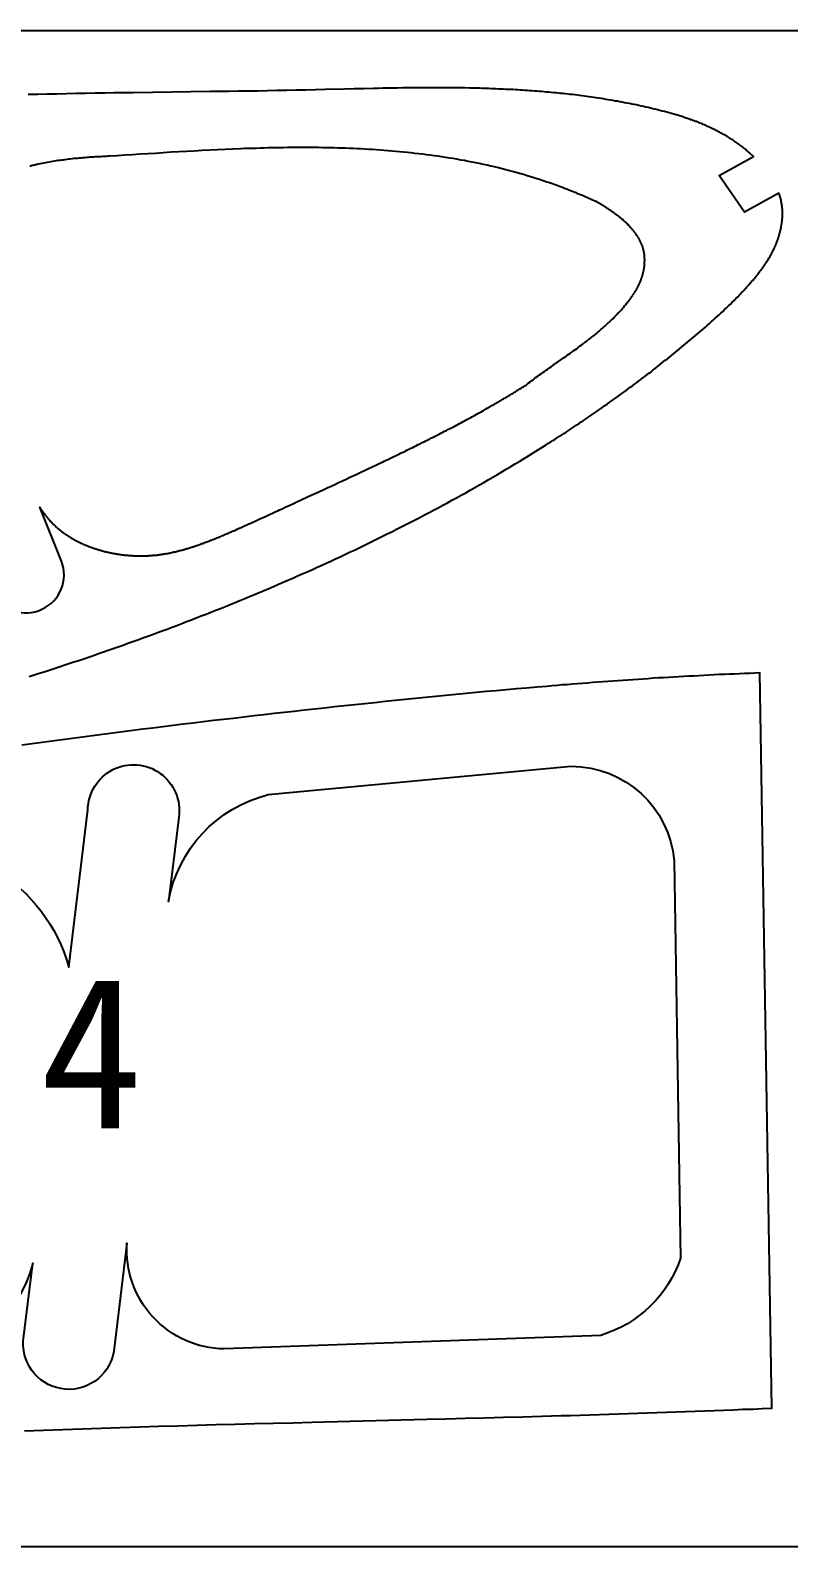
# Model space of a CAD drawing. Header units: millimetres. Extents: x 100 to 1723, y 75 to 1130.
# Drawn here: x 718.1 to 768.1, y 443.8 to 543.8 of the extents above; entities that cross this region are included whole.
import ezdxf

# ---------------------------------------------------------------- set-up
doc = ezdxf.new("R2010")
doc.units = ezdxf.units.MM
doc.layers.add('1.5mm轻木', color=30, linetype='Continuous')
doc.styles.add('样式_4', font='txt', dxfattribs={"height": 10})

msp = doc.modelspace()

# ---------------------------------------------------------------- linework, layer by layer
msp.add_lwpolyline([(1101.18, 543.81), (1100.7, 443.81), (100.7, 443.81), (100.7, 543.81), (1100.7, 543.81)])
at = {"layer": '1.5mm轻木', "lineweight": 25}
for points in [[(718.01, 501.2), (718.34, 501.3), (718.67, 501.41), (719, 501.51), (719.32, 501.62), (719.65, 501.73), (719.98, 501.83), (720.3, 501.94), (720.63, 502.05), (720.96, 502.16), (721.28, 502.26), (721.61, 502.37), (721.93, 502.48), (722.26, 502.59), (722.58, 502.71), (722.91, 502.82), (723.23, 502.93), (723.56, 503.04), (723.88, 503.16), (724.21, 503.27), (724.53, 503.39), (724.86, 503.5), (725.18, 503.62), (725.5, 503.74), (725.83, 503.85), (726.15, 503.97), (726.47, 504.09), (726.79, 504.21), (727.12, 504.33), (727.44, 504.45), (727.76, 504.57), (728.08, 504.69), (728.4, 504.82), (728.72, 504.94), (729.04, 505.06), (729.36, 505.19), (729.68, 505.31), (730, 505.44), (730.32, 505.57), (730.64, 505.69), (730.96, 505.82), (731.28, 505.95), (731.6, 506.08), (731.92, 506.21), (732.24, 506.34), (732.56, 506.47), (732.87, 506.6), (733.19, 506.74), (733.51, 506.87), (733.82, 507), (734.14, 507.14), (734.46, 507.28), (734.77, 507.41), (735.09, 507.55), (735.4, 507.69), (735.72, 507.83), (736.03, 507.96), (736.35, 508.1), (736.66, 508.24), (736.98, 508.39), (737.29, 508.53), (737.6, 508.67), (737.92, 508.81), (738.23, 508.96), (738.54, 509.1), (738.85, 509.25), (739.16, 509.4), (739.47, 509.54), (739.79, 509.69), (740.1, 509.84), (740.41, 509.99), (740.72, 510.14), (741.02, 510.29), (741.33, 510.45), (741.64, 510.6), (741.95, 510.75), (742.26, 510.91), (742.56, 511.06), (742.87, 511.22), (743.18, 511.38), (743.48, 511.53), (743.79, 511.69), (744.09, 511.85), (744.4, 512.01), (744.7, 512.17), (745.01, 512.33), (745.31, 512.5), (745.61, 512.66), (745.91, 512.83), (746.22, 512.99), (746.52, 513.16), (746.82, 513.32), (747.12, 513.49), (747.42, 513.66), (747.72, 513.83), (748.02, 514), (748.31, 514.17), (748.61, 514.34), (748.91, 514.52), (749.21, 514.69), (749.5, 514.87), (749.8, 515.04), (750.09, 515.22), (750.39, 515.4), (750.68, 515.58), (750.97, 515.76), (751.27, 515.94), (751.56, 516.12), (751.85, 516.3), (752.14, 516.48), (752.29, 516.58), (752.43, 516.67), (752.58, 516.76), (752.72, 516.85), (752.87, 516.95), (753.01, 517.04), (753.16, 517.13), (753.3, 517.23), (753.44, 517.32), (753.59, 517.41), (753.73, 517.51), (753.87, 517.6), (754.02, 517.7), (754.16, 517.79), (754.3, 517.89), (754.45, 517.99), (754.59, 518.08), (754.73, 518.18), (754.87, 518.28), (755.02, 518.37), (755.16, 518.47), (755.3, 518.57), (755.44, 518.66), (755.58, 518.76), (755.72, 518.86), (755.86, 518.96), (756.01, 519.06), (756.15, 519.16), (756.29, 519.26), (756.43, 519.36), (756.57, 519.46), (756.71, 519.56), (756.85, 519.66), (756.98, 519.76), (757.12, 519.86), (757.26, 519.96), (757.4, 520.06), (757.54, 520.16), (757.68, 520.27), (757.82, 520.37), (757.95, 520.47), (758.09, 520.57), (758.23, 520.68), (758.37, 520.78), (758.5, 520.89), (758.64, 520.99), (758.78, 521.09), (758.91, 521.2), (759.05, 521.3), (759.18, 521.41), (759.32, 521.51), (759.45, 521.62), (759.59, 521.73), (759.73, 521.83), (759.86, 521.94), (759.99, 522.05), (760.13, 522.15), (760.26, 522.26), (760.4, 522.37), (760.53, 522.48), (760.66, 522.59), (760.8, 522.69), (760.93, 522.8), (761.06, 522.91), (761.2, 523.02), (761.33, 523.13), (761.46, 523.24), (761.59, 523.35), (761.73, 523.46), (761.86, 523.57), (761.99, 523.68), (762.12, 523.79), (762.25, 523.91), (762.38, 524.02), (762.51, 524.13), (762.64, 524.24), (762.77, 524.36), (762.9, 524.47), (763.03, 524.59), (763.16, 524.7), (763.28, 524.82), (763.41, 524.93), (763.54, 525.05), (763.66, 525.16), (763.79, 525.28), (763.91, 525.4), (764.04, 525.52), (764.16, 525.64), (764.29, 525.76), (764.41, 525.88), (764.53, 526), (764.65, 526.12), (764.77, 526.24), (764.89, 526.37), (764.95, 526.43), (765.01, 526.49), (765.07, 526.55), (765.13, 526.62), (765.19, 526.68), (765.25, 526.74), (765.31, 526.81), (765.36, 526.87), (765.42, 526.93), (765.48, 527), (765.54, 527.06), (765.59, 527.13), (765.65, 527.19), (765.7, 527.26), (765.76, 527.32), (765.81, 527.39), (765.87, 527.45), (765.92, 527.52), (765.98, 527.59), (766.03, 527.65), (766.09, 527.72), (766.14, 527.79), (766.19, 527.86), (766.24, 527.93), (766.29, 528), (766.35, 528.07), (766.4, 528.14), (766.45, 528.21), (766.5, 528.28), (766.54, 528.35), (766.59, 528.42), (766.64, 528.49), (766.69, 528.56), (766.73, 528.64), (766.78, 528.71), (766.82, 528.78), (766.87, 528.86), (766.91, 528.93), (766.95, 529.01), (767, 529.08), (767.04, 529.16), (767.08, 529.24), (767.12, 529.31), (767.15, 529.39), (767.19, 529.47), (767.23, 529.55), (767.26, 529.62), (767.28, 529.66), (767.3, 529.7), (767.31, 529.74), (767.33, 529.78), (767.35, 529.82), (767.36, 529.86), (767.38, 529.9), (767.39, 529.95), (767.41, 529.99), (767.42, 530.03), (767.44, 530.07), (767.45, 530.11), (767.46, 530.15), (767.48, 530.19), (767.49, 530.23), (767.5, 530.27), (767.51, 530.32), (767.53, 530.36), (767.54, 530.4), (767.55, 530.44), (767.56, 530.48), (767.57, 530.53), (767.58, 530.57), (767.59, 530.61), (767.6, 530.65), (767.61, 530.7), (767.62, 530.74), (767.63, 530.78), (767.64, 530.82), (767.65, 530.87), (767.65, 530.91), (767.66, 530.95), (767.67, 531), (767.68, 531.04), (767.68, 531.08), (767.69, 531.13), (767.69, 531.17), (767.7, 531.21), (767.7, 531.26), (767.71, 531.3), (767.71, 531.34), (767.71, 531.39), (767.72, 531.43), (767.72, 531.47), (767.72, 531.52), (767.72, 531.56), (767.73, 531.6), (767.73, 531.65), (767.73, 531.69), (767.73, 531.73), (767.73, 531.78), (767.73, 531.82), (767.72, 531.86), (767.72, 531.91), (767.72, 531.95), (767.72, 531.99), (767.72, 532.04), (767.71, 532.08), (767.71, 532.12), (767.7, 532.16), (767.7, 532.21), (767.69, 532.25), (767.69, 532.29), (767.68, 532.33), (767.68, 532.38), (767.67, 532.42), (767.66, 532.46), (767.65, 532.5), (767.65, 532.54), (767.64, 532.59), (767.63, 532.63), (767.62, 532.67), (767.61, 532.71), (767.6, 532.75), (767.59, 532.79), (767.57, 532.84), (767.56, 532.88), (767.55, 532.92), (767.54, 532.96), (767.52, 533), (767.51, 533.04), (767.49, 533.08), (765.22, 531.83), (763.55, 534.24), (765.82, 535.49), (765.76, 535.54), (765.7, 535.6), (765.64, 535.65), (765.58, 535.71), (765.52, 535.76), (765.46, 535.81), (765.4, 535.86), (765.34, 535.92), (765.28, 535.97), (765.21, 536.02), (765.15, 536.07), (765.09, 536.12), (765.03, 536.16), (764.96, 536.21), (764.9, 536.26), (764.84, 536.31), (764.77, 536.35), (764.71, 536.4), (764.64, 536.44), (764.58, 536.49), (764.51, 536.53), (764.44, 536.58), (764.38, 536.62), (764.31, 536.66), (764.25, 536.71), (764.18, 536.75), (764.11, 536.79), (764.04, 536.83), (763.98, 536.87), (763.91, 536.91), (763.84, 536.95), (763.77, 536.99), (763.7, 537.03), (763.63, 537.06), (763.56, 537.1), (763.49, 537.14), (763.42, 537.18), (763.35, 537.21), (763.28, 537.25), (763.21, 537.28), (763.14, 537.32), (763.07, 537.35), (763, 537.39), (762.93, 537.42), (762.85, 537.45), (762.78, 537.48), (762.71, 537.52), (762.64, 537.55), (762.57, 537.58), (762.49, 537.61), (762.42, 537.64), (762.35, 537.67), (762.27, 537.7), (762.2, 537.73), (762.13, 537.76), (762.05, 537.79), (761.98, 537.81), (761.91, 537.84), (761.83, 537.87), (761.76, 537.9), (761.68, 537.92), (761.61, 537.95), (761.53, 537.97), (761.46, 538), (761.38, 538.03), (761.31, 538.05), (761.23, 538.07), (761.16, 538.1), (761.08, 538.12), (761.01, 538.15), (760.93, 538.17), (760.86, 538.19), (760.78, 538.22), (760.7, 538.24), (760.63, 538.26), (760.55, 538.28), (760.4, 538.33), (760.25, 538.37), (760.09, 538.41), (759.94, 538.45), (759.78, 538.49), (759.63, 538.53), (759.48, 538.57), (759.32, 538.61), (759.17, 538.64), (759.01, 538.68), (758.86, 538.72), (758.7, 538.75), (758.55, 538.79), (758.4, 538.82), (758.24, 538.85), (758.09, 538.89), (757.93, 538.92), (757.78, 538.95), (757.62, 538.98), (757.46, 539.01), (757.31, 539.04), (757.15, 539.07), (757, 539.1), (756.84, 539.13), (756.69, 539.15), (756.53, 539.18), (756.38, 539.21), (756.22, 539.23), (756.06, 539.26), (755.91, 539.29), (755.75, 539.31), (755.6, 539.33), (755.44, 539.36), (755.28, 539.38), (755.13, 539.4), (754.97, 539.42), (754.81, 539.45), (754.66, 539.47), (754.5, 539.49), (754.34, 539.51), (754.19, 539.53), (754.03, 539.55), (753.87, 539.57), (753.72, 539.58), (753.56, 539.6), (753.4, 539.62), (753.25, 539.64), (753.09, 539.65), (752.93, 539.67), (752.78, 539.68), (752.62, 539.7), (752.46, 539.71), (752.3, 539.73), (752.15, 539.74), (751.99, 539.76), (751.83, 539.77), (751.67, 539.78), (751.52, 539.79), (751.36, 539.81), (751.2, 539.82), (751.04, 539.83), (750.89, 539.84), (750.73, 539.85), (750.57, 539.86), (750.41, 539.87), (750.25, 539.88), (750.1, 539.89), (749.94, 539.9), (749.78, 539.91), (749.62, 539.91), (749.46, 539.92), (749.3, 539.93), (749.15, 539.94), (748.99, 539.94), (748.83, 539.95), (748.67, 539.96), (748.51, 539.96), (748.35, 539.97), (748.2, 539.97), (748.04, 539.98), (747.88, 539.98), (747.72, 539.99), (747.56, 539.99), (747.4, 539.99), (747.09, 540), (746.77, 540.01), (746.45, 540.01), (746.13, 540.02), (745.82, 540.02), (745.5, 540.02), (745.18, 540.02), (744.86, 540.02), (744.54, 540.02), (744.23, 540.02), (743.91, 540.02), (743.59, 540.02), (743.27, 540.02), (742.95, 540.01), (742.64, 540.01), (742.32, 540), (742, 540), (741.68, 539.99), (741.36, 539.99), (741.04, 539.98), (740.73, 539.98), (740.09, 539.96), (739.45, 539.95), (738.82, 539.93), (737.54, 539.9), (736.91, 539.89), (736.27, 539.87), (735.64, 539.86), (735, 539.85), (734.37, 539.84), (733.74, 539.83), (733.1, 539.81), (732.47, 539.8), (731.83, 539.79), (731.2, 539.78), (730.57, 539.77), (729.94, 539.77), (728.67, 539.75), (727.41, 539.73), (726.14, 539.71), (724.88, 539.7), (723.62, 539.68), (722.99, 539.67), (722.36, 539.66), (721.73, 539.65), (721.09, 539.64), (720.46, 539.63), (719.83, 539.61), (719.2, 539.6), (718.57, 539.59), (717.94, 539.58)], [(717.7, 451.46), (718.33, 451.48), (718.96, 451.5), (719.6, 451.52), (720.23, 451.55), (720.86, 451.57), (721.49, 451.59), (722.13, 451.61), (722.76, 451.63), (723.39, 451.65), (724.02, 451.67), (724.65, 451.69), (725.29, 451.71), (725.92, 451.73), (726.55, 451.75), (727.82, 451.79), (729.08, 451.82), (730.35, 451.86), (731.61, 451.89), (732.87, 451.93), (734.14, 451.96), (735.4, 451.99), (736.67, 452.02), (739.2, 452.09), (741.73, 452.15), (744.26, 452.22), (745.52, 452.25), (746.79, 452.28), (748.05, 452.31), (749.32, 452.35), (750.58, 452.38), (751.85, 452.42), (753.11, 452.46), (753.74, 452.47), (754.38, 452.49), (755.01, 452.51), (755.64, 452.53), (756.27, 452.55), (756.91, 452.57), (757.54, 452.59), (758.17, 452.61), (758.8, 452.63), (759.43, 452.66), (760.07, 452.68), (760.7, 452.7), (761.33, 452.72), (761.96, 452.75), (762.6, 452.77), (763.23, 452.79), (763.86, 452.82), (764.49, 452.84), (765.12, 452.87), (765.76, 452.89), (766.39, 452.92), (767.02, 452.95), (766.23, 501.43), (765.9, 501.42), (765.56, 501.4), (765.23, 501.39), (764.89, 501.38), (764.56, 501.36), (764.22, 501.35), (763.89, 501.33), (763.55, 501.32), (763.22, 501.3), (762.88, 501.28), (762.55, 501.27), (762.21, 501.25), (761.88, 501.23), (761.54, 501.21), (761.21, 501.2), (760.88, 501.18), (760.54, 501.16), (760.21, 501.14), (759.87, 501.12), (759.54, 501.1), (759.2, 501.08), (758.87, 501.05), (758.53, 501.03), (758.2, 501.01), (757.86, 500.99), (757.53, 500.96), (757.19, 500.94), (756.86, 500.92), (756.53, 500.89), (756.19, 500.87), (755.86, 500.85), (755.52, 500.82), (755.19, 500.8), (754.85, 500.77), (754.52, 500.74), (754.19, 500.72), (753.85, 500.69), (753.52, 500.66), (753.18, 500.64), (752.85, 500.61), (752.52, 500.58), (752.18, 500.55), (751.51, 500.5), (750.84, 500.44), (750.18, 500.38), (749.51, 500.32), (748.84, 500.26), (748.17, 500.2), (747.51, 500.14), (746.84, 500.07), (746.17, 500.01), (745.5, 499.94), (744.84, 499.88), (744.17, 499.81), (743.5, 499.74), (742.83, 499.68), (742.17, 499.61), (741.5, 499.54), (740.83, 499.47), (740.17, 499.4), (739.5, 499.33), (738.83, 499.26), (738.17, 499.19), (737.5, 499.12), (736.83, 499.04), (736.17, 498.97), (735.5, 498.9), (734.83, 498.82), (734.17, 498.75), (733.5, 498.67), (732.83, 498.6), (732.17, 498.52), (731.5, 498.44), (730.84, 498.36), (730.17, 498.29), (729.5, 498.21), (728.84, 498.13), (728.17, 498.05), (727.51, 497.96), (726.84, 497.88), (726.18, 497.8), (725.51, 497.72), (724.85, 497.63), (724.18, 497.55), (723.52, 497.46), (722.85, 497.37), (722.19, 497.29), (721.52, 497.2), (720.86, 497.11), (720.19, 497.02), (719.53, 496.93), (718.86, 496.84), (718.2, 496.75), (717.53, 496.66)]]:
    msp.add_lwpolyline(points, dxfattribs=at)
for points in [[(715.6, 506.73, 0.94277), (720.14, 508.81), (718.7, 512.36), (718.72, 512.33), (718.74, 512.29), (718.76, 512.26), (718.78, 512.23), (718.8, 512.2), (718.82, 512.17), (718.84, 512.14), (718.86, 512.11), (718.89, 512.08), (718.91, 512.05), (718.93, 512.02), (718.95, 511.99), (718.97, 511.97), (718.99, 511.94), (719.01, 511.91), (719.04, 511.88), (719.06, 511.85), (719.08, 511.82), (719.1, 511.79), (719.12, 511.77), (719.15, 511.74), (719.17, 511.71), (719.19, 511.68), (719.22, 511.66), (719.24, 511.63), (719.26, 511.6), (719.29, 511.58), (719.31, 511.55), (719.33, 511.52), (719.36, 511.5), (719.38, 511.47), (719.4, 511.45), (719.43, 511.42), (719.45, 511.39), (719.48, 511.37), (719.5, 511.34), (719.53, 511.32), (719.55, 511.29), (719.58, 511.27), (719.6, 511.24), (719.63, 511.22), (719.65, 511.2), (719.68, 511.17), (719.7, 511.15), (719.73, 511.12), (719.75, 511.1), (719.78, 511.08), (719.81, 511.05), (719.83, 511.03), (719.86, 511.01), (719.88, 510.99), (719.91, 510.96), (719.94, 510.94), (719.96, 510.92), (719.99, 510.9), (720.02, 510.87), (720.05, 510.85), (720.07, 510.83), (720.1, 510.81), (720.13, 510.79), (720.15, 510.77), (720.18, 510.75), (720.21, 510.72), (720.24, 510.7), (720.27, 510.68), (720.29, 510.66), (720.32, 510.64), (720.35, 510.62), (720.38, 510.6), (720.41, 510.58), (720.43, 510.56), (720.46, 510.54), (720.49, 510.52), (720.52, 510.51), (720.55, 510.49), (720.58, 510.47), (720.61, 510.45), (720.64, 510.43), (720.67, 510.41), (720.7, 510.39), (720.73, 510.38), (720.75, 510.36), (720.78, 510.34), (720.81, 510.32), (720.84, 510.3), (720.87, 510.29), (720.9, 510.27), (720.93, 510.25), (720.96, 510.24), (720.99, 510.22), (721.02, 510.2), (721.05, 510.19), (721.09, 510.17), (721.12, 510.15), (721.15, 510.14), (721.18, 510.12), (721.21, 510.11), (721.24, 510.09), (721.27, 510.07), (721.3, 510.06), (721.33, 510.04), (721.36, 510.03), (721.39, 510.01), (721.43, 510), (721.46, 509.98), (721.49, 509.97), (721.52, 509.96), (721.55, 509.94), (721.58, 509.93), (721.61, 509.91), (721.65, 509.9), (721.68, 509.89), (721.71, 509.87), (721.74, 509.86), (721.77, 509.85), (721.81, 509.83), (721.84, 509.82), (721.87, 509.81), (721.9, 509.79), (721.94, 509.78), (721.97, 509.77), (722, 509.76), (722.03, 509.74), (722.07, 509.73), (722.1, 509.72), (722.13, 509.71), (722.16, 509.7), (722.2, 509.68), (722.23, 509.67), (722.26, 509.66), (722.29, 509.65), (722.33, 509.64), (722.36, 509.63), (722.39, 509.62), (722.43, 509.61), (722.46, 509.6), (722.49, 509.59), (722.53, 509.58), (722.56, 509.57), (722.59, 509.56), (722.63, 509.55), (722.66, 509.54), (722.69, 509.53), (722.73, 509.52), (722.76, 509.51), (722.79, 509.5), (722.83, 509.49), (722.86, 509.48), (722.9, 509.47), (722.93, 509.46), (722.96, 509.45), (723, 509.45), (723.03, 509.44), (723.07, 509.43), (723.1, 509.42), (723.13, 509.41), (723.17, 509.4), (723.2, 509.4), (723.24, 509.39), (723.27, 509.38), (723.3, 509.37), (723.34, 509.37), (723.37, 509.36), (723.41, 509.35), (723.44, 509.35), (723.47, 509.34), (723.51, 509.33), (723.54, 509.33), (723.58, 509.32), (723.61, 509.31), (723.65, 509.31), (723.68, 509.3), (723.72, 509.29), (723.75, 509.29), (723.78, 509.28), (723.82, 509.28), (723.85, 509.27), (723.89, 509.27), (723.92, 509.26), (723.96, 509.26), (723.99, 509.25), (724.03, 509.25), (724.06, 509.24), (724.09, 509.24), (724.13, 509.23), (724.16, 509.23), (724.2, 509.22), (724.23, 509.22), (724.27, 509.22), (724.3, 509.21), (724.34, 509.21), (724.37, 509.2), (724.41, 509.2), (724.44, 509.2), (724.48, 509.19), (724.51, 509.19), (724.55, 509.19), (724.58, 509.18), (724.61, 509.18), (724.65, 509.18), (724.68, 509.18), (724.72, 509.17), (724.75, 509.17), (724.79, 509.17), (724.82, 509.17), (724.86, 509.17), (724.89, 509.16), (724.93, 509.16), (724.96, 509.16), (725, 509.16), (725.03, 509.16), (725.07, 509.16), (725.1, 509.16), (725.14, 509.15), (725.17, 509.15), (725.21, 509.15), (725.24, 509.15), (725.28, 509.15), (725.31, 509.15), (725.34, 509.15), (725.38, 509.15), (725.41, 509.15), (725.45, 509.15), (725.48, 509.15), (725.52, 509.15), (725.55, 509.15), (725.59, 509.15), (725.62, 509.15), (725.66, 509.16), (725.69, 509.16), (725.73, 509.16), (725.76, 509.16), (725.79, 509.16), (725.83, 509.16), (725.86, 509.16), (725.9, 509.17), (725.93, 509.17), (725.97, 509.17), (726, 509.17), (726.04, 509.18), (726.07, 509.18), (726.11, 509.18), (726.14, 509.18), (726.17, 509.19), (726.21, 509.19), (726.24, 509.19), (726.28, 509.2), (726.31, 509.2), (726.35, 509.2), (726.38, 509.21), (726.41, 509.21), (726.45, 509.21), (726.48, 509.22), (726.52, 509.22), (726.55, 509.23), (726.59, 509.23), (726.62, 509.24), (726.65, 509.24), (726.69, 509.25), (726.72, 509.25), (726.76, 509.26), (726.79, 509.26), (726.82, 509.27), (726.86, 509.27), (726.89, 509.28), (726.93, 509.28), (726.96, 509.29), (727, 509.29), (727.03, 509.3), (727.06, 509.31), (727.1, 509.31), (727.13, 509.32), (727.17, 509.32), (727.2, 509.33), (727.23, 509.34), (727.27, 509.34), (727.3, 509.35), (727.33, 509.36), (727.37, 509.36), (727.4, 509.37), (727.44, 509.38), (727.47, 509.39), (727.5, 509.39), (727.54, 509.4), (727.57, 509.41), (727.6, 509.42), (727.64, 509.42), (727.67, 509.43), (727.71, 509.44), (727.74, 509.45), (727.77, 509.46), (727.81, 509.46), (727.84, 509.47), (727.87, 509.48), (727.91, 509.49), (727.94, 509.5), (727.97, 509.51), (728.01, 509.52), (728.04, 509.52), (728.08, 509.53), (728.11, 509.54), (728.14, 509.55), (728.18, 509.56), (728.21, 509.57), (728.24, 509.58), (728.28, 509.59), (728.31, 509.6), (728.34, 509.61), (728.38, 509.62), (728.41, 509.63), (728.44, 509.64), (728.48, 509.65), (728.51, 509.66), (728.54, 509.67), (728.58, 509.68), (728.61, 509.69), (728.64, 509.7), (728.68, 509.71), (728.71, 509.72), (728.74, 509.73), (728.78, 509.74), (728.81, 509.75), (728.84, 509.76), (728.88, 509.77), (728.91, 509.78), (728.94, 509.79), (728.97, 509.81), (729.01, 509.82), (729.04, 509.83), (729.07, 509.84), (729.14, 509.86), (729.21, 509.89), (729.27, 509.91), (729.34, 509.93), (729.4, 509.96), (729.47, 509.98), (729.54, 510), (729.6, 510.03), (729.67, 510.05), (729.73, 510.08), (729.8, 510.1), (729.86, 510.13), (729.93, 510.15), (730, 510.18), (730.06, 510.2), (730.13, 510.23), (730.19, 510.26), (730.26, 510.28), (730.32, 510.31), (730.39, 510.34), (730.45, 510.36), (730.52, 510.39), (730.58, 510.42), (730.65, 510.44), (730.71, 510.47), (730.78, 510.5), (730.84, 510.53), (730.91, 510.55), (730.97, 510.58), (731.04, 510.61), (731.1, 510.64), (731.17, 510.66), (731.23, 510.69), (731.29, 510.72), (731.36, 510.75), (731.42, 510.78), (731.49, 510.81), (731.62, 510.86), (731.74, 510.92), (731.87, 510.98), (732, 511.03), (732.13, 511.09), (732.26, 511.15), (732.38, 511.2), (732.51, 511.26), (732.64, 511.32), (732.77, 511.38), (732.89, 511.43), (733.02, 511.49), (733.15, 511.55), (733.28, 511.61), (733.4, 511.66), (733.53, 511.72), (733.65, 511.78), (733.78, 511.84), (733.91, 511.9), (734.03, 511.95), (734.16, 512.01), (734.29, 512.07), (734.41, 512.13), (734.54, 512.18), (734.66, 512.24), (734.91, 512.36), (735.17, 512.47), (735.42, 512.59), (735.67, 512.71), (735.92, 512.82), (736.42, 513.06), (736.92, 513.29), (737.17, 513.41), (737.42, 513.52), (737.67, 513.64), (737.93, 513.76), (738.18, 513.87), (738.43, 513.99), (738.68, 514.11), (738.93, 514.22), (739.18, 514.34), (739.43, 514.46), (739.68, 514.57), (739.94, 514.69), (740.19, 514.81), (740.44, 514.93), (740.56, 514.99), (740.69, 515.05), (740.81, 515.1), (740.94, 515.16), (741.07, 515.22), (741.19, 515.28), (741.32, 515.34), (741.44, 515.4), (741.57, 515.46), (741.69, 515.52), (741.82, 515.58), (741.94, 515.64), (742.07, 515.7), (742.19, 515.76), (742.32, 515.82), (742.44, 515.88), (742.57, 515.94), (742.69, 516), (742.82, 516.06), (742.94, 516.12), (743.07, 516.19), (743.19, 516.25), (743.32, 516.31), (743.44, 516.37), (743.57, 516.43), (743.69, 516.49), (743.82, 516.55), (743.94, 516.62), (744.07, 516.68), (744.19, 516.74), (744.31, 516.8), (744.44, 516.86), (744.56, 516.93), (744.69, 516.99), (744.81, 517.05), (744.93, 517.12), (745.06, 517.18), (745.18, 517.24), (745.31, 517.31), (745.43, 517.37), (745.55, 517.43), (745.68, 517.5), (745.8, 517.56), (745.92, 517.63), (746.05, 517.69), (746.17, 517.75), (746.29, 517.82), (746.41, 517.88), (746.54, 517.95), (746.66, 518.02), (746.78, 518.08), (746.9, 518.15), (747.03, 518.21), (747.15, 518.28), (747.27, 518.35), (747.39, 518.41), (747.51, 518.48), (747.63, 518.55), (747.76, 518.61), (747.88, 518.68), (748, 518.75), (748.12, 518.82), (748.24, 518.89), (748.3, 518.92), (748.36, 518.95), (748.42, 518.99), (748.48, 519.02), (748.54, 519.06), (748.6, 519.09), (748.66, 519.13), (748.72, 519.16), (748.78, 519.2), (748.84, 519.23), (748.9, 519.27), (748.96, 519.3), (749.02, 519.34), (749.08, 519.37), (749.14, 519.41), (749.2, 519.44), (749.26, 519.48), (749.32, 519.51), (749.38, 519.55), (749.44, 519.58), (749.5, 519.62), (749.56, 519.65), (749.62, 519.69), (749.68, 519.72), (749.74, 519.76), (749.8, 519.79), (749.86, 519.83), (749.92, 519.87), (749.98, 519.9), (750.04, 519.94), (750.1, 519.97), (750.15, 520.01), (750.21, 520.05), (750.27, 520.08), (750.33, 520.12), (750.39, 520.16), (750.45, 520.19), (750.51, 520.23), (750.57, 520.27), (750.63, 520.3), (750.69, 520.34), (750.74, 520.38), (750.8, 520.42), (750.85, 520.46), (750.9, 520.5), (750.95, 520.54), (751.06, 520.62), (751.16, 520.7), (751.27, 520.77), (751.37, 520.85), (751.48, 520.93), (751.59, 521.01), (751.69, 521.09), (751.8, 521.16), (751.91, 521.24), (752.02, 521.32), (752.12, 521.39), (752.23, 521.47), (752.34, 521.55), (752.45, 521.62), (752.66, 521.77), (752.88, 521.93), (753.09, 522.08), (753.31, 522.23), (753.42, 522.3), (753.52, 522.38), (753.63, 522.46), (753.74, 522.53), (753.85, 522.61), (753.95, 522.69), (754.06, 522.76), (754.17, 522.84), (754.27, 522.92), (754.38, 523), (754.48, 523.08), (754.59, 523.16), (754.69, 523.24), (754.75, 523.28), (754.8, 523.32), (754.85, 523.36), (754.9, 523.4), (754.96, 523.44), (755.01, 523.48), (755.06, 523.52), (755.11, 523.56), (755.16, 523.6), (755.21, 523.64), (755.26, 523.68), (755.32, 523.72), (755.37, 523.76), (755.42, 523.81), (755.47, 523.85), (755.52, 523.89), (755.57, 523.93), (755.62, 523.97), (755.67, 524.02), (755.72, 524.06), (755.77, 524.1), (755.82, 524.15), (755.87, 524.19), (755.92, 524.23), (755.97, 524.28), (756.02, 524.32), (756.07, 524.36), (756.11, 524.41), (756.16, 524.45), (756.21, 524.5), (756.26, 524.54), (756.31, 524.59), (756.36, 524.63), (756.4, 524.68), (756.45, 524.72), (756.5, 524.77), (756.55, 524.82), (756.59, 524.86), (756.64, 524.91), (756.69, 524.96), (756.73, 525), (756.78, 525.05), (756.82, 525.1), (756.87, 525.15), (756.92, 525.2), (756.96, 525.24), (757.01, 525.29), (757.05, 525.34), (757.1, 525.39), (757.14, 525.44), (757.18, 525.49), (757.23, 525.54), (757.27, 525.59), (757.31, 525.64), (757.36, 525.69), (757.4, 525.74), (757.44, 525.8), (757.49, 525.85), (757.53, 525.9), (757.57, 525.95), (757.61, 526.01), (757.65, 526.06), (757.69, 526.11), (757.71, 526.14), (757.73, 526.17), (757.75, 526.19), (757.77, 526.22), (757.79, 526.25), (757.81, 526.28), (757.83, 526.3), (757.84, 526.33), (757.86, 526.36), (757.88, 526.39), (757.9, 526.41), (757.92, 526.44), (757.94, 526.47), (757.95, 526.5), (757.97, 526.53), (757.99, 526.55), (758.01, 526.58), (758.02, 526.61), (758.04, 526.64), (758.06, 526.67), (758.07, 526.7), (758.09, 526.73), (758.11, 526.75), (758.12, 526.78), (758.14, 526.81), (758.15, 526.84), (758.17, 526.87), (758.19, 526.9), (758.2, 526.93), (758.22, 526.96), (758.23, 526.99), (758.24, 527.02), (758.26, 527.05), (758.27, 527.08), (758.29, 527.11), (758.3, 527.14), (758.31, 527.17), (758.33, 527.2), (758.34, 527.23), (758.35, 527.26), (758.37, 527.29), (758.38, 527.32), (758.39, 527.35), (758.4, 527.38), (758.41, 527.41), (758.42, 527.44), (758.43, 527.48), (758.45, 527.51), (758.46, 527.54), (758.47, 527.57), (758.48, 527.6), (758.49, 527.63), (758.49, 527.67), (758.5, 527.7), (758.51, 527.73), (758.52, 527.76), (758.53, 527.79), (758.54, 527.83), (758.54, 527.86), (758.55, 527.89), (758.56, 527.92), (758.57, 527.96), (758.57, 527.99), (758.58, 528.02), (758.58, 528.06), (758.59, 528.09), (758.6, 528.12), (758.6, 528.15), (758.6, 528.19), (758.61, 528.22), (758.61, 528.25), (758.62, 528.29), (758.62, 528.32), (758.62, 528.35), (758.63, 528.39), (758.63, 528.42), (758.63, 528.45), (758.63, 528.49), (758.63, 528.52), (758.63, 528.56), (758.64, 528.59), (758.64, 528.62), (758.64, 528.66), (758.64, 528.69), (758.63, 528.72), (758.63, 528.76), (758.63, 528.79), (758.63, 528.82), (758.63, 528.85), (758.63, 528.89), (758.62, 528.92), (758.62, 528.95), (758.62, 528.99), (758.61, 529.02), (758.61, 529.05), (758.6, 529.08), (758.6, 529.12), (758.59, 529.15), (758.59, 529.18), (758.58, 529.21), (758.57, 529.25), (758.57, 529.28), (758.56, 529.31), (758.55, 529.34), (758.54, 529.37), (758.53, 529.41), (758.53, 529.44), (758.52, 529.47), (758.51, 529.5), (758.5, 529.53), (758.49, 529.56), (758.48, 529.59), (758.46, 529.62), (758.45, 529.65), (758.44, 529.68), (758.43, 529.71), (758.42, 529.74), (758.4, 529.77), (758.39, 529.8), (758.38, 529.83), (758.36, 529.86), (758.35, 529.89), (758.33, 529.92), (758.32, 529.95), (758.3, 529.98), (758.29, 530.01), (758.27, 530.04), (758.26, 530.07), (758.24, 530.1), (758.22, 530.13), (758.21, 530.15), (758.19, 530.18), (758.17, 530.21), (758.15, 530.24), (758.13, 530.27), (758.12, 530.29), (758.1, 530.32), (758.08, 530.35), (758.06, 530.38), (758.04, 530.4), (758.02, 530.43), (758, 530.46), (757.98, 530.49), (757.96, 530.51), (757.94, 530.54), (757.92, 530.57), (757.9, 530.59), (757.87, 530.62), (757.85, 530.64), (757.83, 530.67), (757.81, 530.7), (757.79, 530.72), (757.76, 530.75), (757.74, 530.77), (757.72, 530.8), (757.7, 530.82), (757.67, 530.85), (757.65, 530.87), (757.63, 530.9), (757.6, 530.92), (757.58, 530.95), (757.55, 530.97), (757.53, 531), (757.51, 531.02), (757.48, 531.05), (757.46, 531.07), (757.43, 531.09), (757.41, 531.12), (757.38, 531.14), (757.36, 531.16), (757.33, 531.19), (757.31, 531.21), (757.28, 531.23), (757.25, 531.26), (757.23, 531.28), (757.2, 531.3), (757.18, 531.33), (757.15, 531.35), (757.12, 531.37), (757.1, 531.39), (757.07, 531.41), (757.04, 531.44), (756.99, 531.48), (756.94, 531.52), (756.88, 531.57), (756.83, 531.61), (756.77, 531.65), (756.72, 531.69), (756.66, 531.73), (756.61, 531.77), (756.56, 531.81), (756.5, 531.85), (756.45, 531.89), (756.39, 531.92), (756.34, 531.96), (756.28, 532), (756.23, 532.04), (756.17, 532.07), (756.12, 532.11), (756.06, 532.14), (756.01, 532.18), (755.95, 532.21), (755.93, 532.23), (755.9, 532.24), (755.87, 532.26), (755.85, 532.28), (755.82, 532.29), (755.8, 532.31), (755.77, 532.32), (755.74, 532.34), (755.72, 532.35), (755.69, 532.37), (755.67, 532.39), (755.64, 532.4), (755.61, 532.42), (755.59, 532.43), (755.56, 532.45), (755.54, 532.46), (755.42, 532.52), (755.3, 532.57), (755.18, 532.62), (755.06, 532.68), (754.94, 532.73), (754.82, 532.78), (754.7, 532.83), (754.58, 532.89), (754.46, 532.94), (754.34, 532.99), (754.23, 533.04), (754.1, 533.09), (753.98, 533.14), (753.86, 533.18), (753.74, 533.23), (753.62, 533.28), (753.5, 533.33), (753.38, 533.37), (753.26, 533.42), (753.14, 533.46), (753.02, 533.51), (752.9, 533.55), (752.78, 533.6), (752.66, 533.64), (752.54, 533.68), (752.41, 533.73), (752.29, 533.77), (752.17, 533.81), (751.93, 533.89), (751.68, 533.97), (751.44, 534.05), (751.19, 534.13), (750.95, 534.2), (750.7, 534.28), (750.46, 534.35), (750.21, 534.42), (749.97, 534.48), (749.72, 534.55), (749.47, 534.61), (749.23, 534.68), (748.98, 534.74), (748.73, 534.8), (748.48, 534.86), (748.24, 534.91), (747.99, 534.97), (747.74, 535.02), (747.49, 535.07), (747.24, 535.12), (746.99, 535.17), (746.74, 535.22), (746.49, 535.26), (746.24, 535.31), (745.99, 535.35), (745.74, 535.39), (745.49, 535.43), (745.24, 535.47), (744.98, 535.51), (744.73, 535.54), (744.48, 535.58), (744.23, 535.61), (743.98, 535.64), (743.72, 535.67), (743.47, 535.7), (743.22, 535.73), (742.97, 535.76), (742.71, 535.78), (742.46, 535.81), (742.21, 535.83), (741.95, 535.85), (741.7, 535.87), (741.44, 535.89), (741.19, 535.91), (740.93, 535.93), (740.68, 535.95), (740.43, 535.96), (740.17, 535.98), (739.92, 535.99), (739.66, 536), (739.41, 536.02), (739.15, 536.03), (738.89, 536.04), (738.64, 536.04), (738.38, 536.05), (738.13, 536.06), (737.87, 536.07), (737.62, 536.07), (737.36, 536.07), (737.1, 536.08), (736.85, 536.08), (736.59, 536.08), (736.34, 536.08), (736.08, 536.08), (735.82, 536.08), (735.57, 536.08), (735.31, 536.08), (735.05, 536.08), (734.8, 536.07), (734.54, 536.07), (734.29, 536.07), (734.03, 536.06), (733.77, 536.06), (733.52, 536.05), (733.26, 536.04), (733, 536.03), (732.75, 536.03), (732.49, 536.02), (732.23, 536.01), (731.98, 536), (731.46, 535.98), (730.95, 535.96), (730.44, 535.93), (729.93, 535.91), (729.42, 535.88), (728.9, 535.85), (728.39, 535.83), (727.88, 535.8), (727.37, 535.77), (726.86, 535.74), (726.35, 535.7), (725.84, 535.67), (725.34, 535.64), (724.83, 535.61), (724.32, 535.58), (723.81, 535.54), (723.31, 535.51), (723.19, 535.51), (723.08, 535.5), (722.96, 535.49), (722.84, 535.49), (722.73, 535.48), (722.61, 535.47), (722.49, 535.47), (722.37, 535.46), (722.26, 535.45), (722.14, 535.44), (722.02, 535.44), (721.9, 535.43), (721.79, 535.42), (721.67, 535.41), (721.55, 535.4), (721.43, 535.39), (721.31, 535.38), (721.2, 535.37), (721.08, 535.36), (720.96, 535.35), (720.84, 535.33), (720.72, 535.32), (720.61, 535.31), (720.49, 535.29), (720.37, 535.28), (720.25, 535.26), (720.14, 535.25), (720.02, 535.23), (719.9, 535.22), (719.78, 535.2), (719.67, 535.18), (719.55, 535.16), (719.43, 535.14), (719.31, 535.12), (719.2, 535.1), (719.08, 535.08), (718.97, 535.06), (718.85, 535.03), (718.73, 535.01), (718.62, 534.98), (718.56, 534.97), (718.5, 534.96), (718.44, 534.94), (718.39, 534.93), (718.33, 534.92), (718.27, 534.9), (718.21, 534.89), (718.16, 534.87), (718.1, 534.86), (718.04, 534.85)], [(708.01, 489.86, -0.38998), (720.62, 482.03), (721.88, 492.4, -1.06883), (727.88, 491.93), (727.2, 486.35, -0.29549), (733.79, 493.41), (753.79, 495.28, -0.38972), (760.57, 489.05), (761, 462.85, -0.2422), (755.74, 457.75), (730.88, 456.85, -0.42816), (724.46, 463.82), (723.62, 456.89, -0.97632), (717.62, 457.36), (718.24, 462.5, -0.31221), (710.8, 456.05)]]:
    msp.add_lwpolyline(points, format="xyb", dxfattribs=at)

# ---------------------------------------------------------------- texts
at = {"layer": '1.5mm轻木', "insert": (725.52, 481.4), "char_height": 10, "width": 33.7794, "attachment_point": 3, "style": '样式_4'}
msp.add_mtext('\\pxt0,2,6;^I4', dxfattribs=at)

doc.saveas('drawing.dxf')
